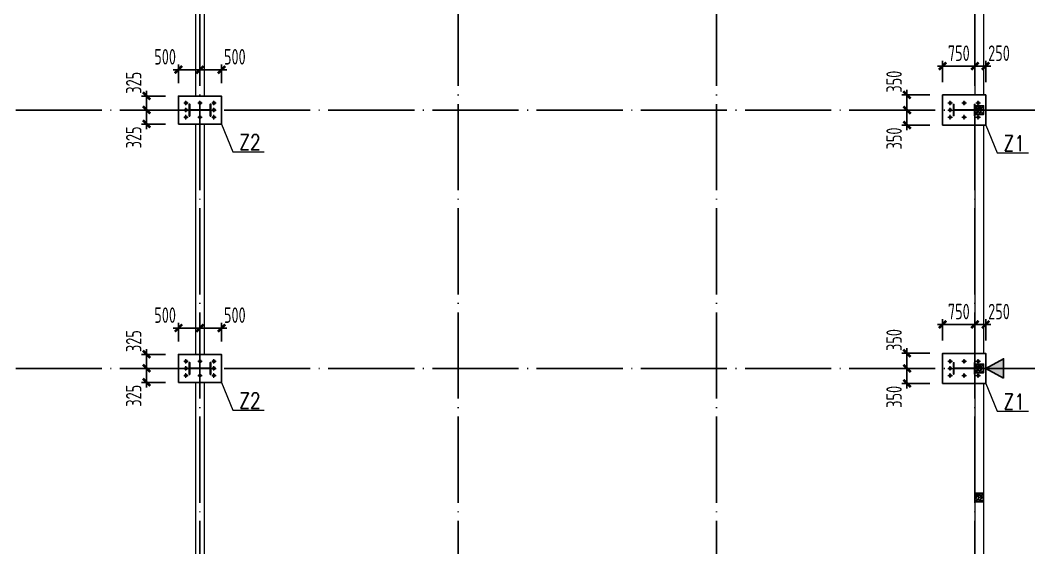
# Model space of a CAD drawing. Extents: x -1389621 to 57380, y -92505 to 283644.
# Drawn here: x -432118 to -408690, y 120900 to 133154 of the extents above; entities that cross this region are included whole.
import ezdxf
from ezdxf.enums import TextEntityAlignment as Align

# ---------------------------------------------------------------- set-up
doc = ezdxf.new("R2010")
doc.units = 0
doc.header["$LTSCALE"] = 100
doc.header["$MEASUREMENT"] = 0
doc.linetypes.add('CENTERX2', pattern=[101.6, 63.5, -12.7, 12.7, -12.7])
doc.linetypes.add('DOTE', pattern=[2.42, 2, -0.2, 0.02, -0.2])
doc.layers.get('0').update_dxf_attribs({"linetype": 'CONTINUOUS'})
doc.layers.get('Defpoints').update_dxf_attribs({"linetype": 'CONTINUOUS'})
for name, color, linetype in [('11000', 4, 'CONTINUOUS'), ('52', 2, 'CONTINUOUS'), ('708', 2, 'CONTINUOUS'), ('DIM', 3, 'CONTINUOUS'), ('DOTE', 1, 'DOTE'), ('PUB_DIM', 3, 'CONTINUOUS'), ('基础', 41, 'CONTINUOUS'), ('柱子', 3, 'CONTINUOUS'), ('短柱', 2, 'CONTINUOUS')]:
    doc.layers.add(name, color=color, linetype=linetype)
for name, color, linetype, lineweight in [('HATCH', 254, 'CONTINUOUS', 0), ('PUB_TEXT', 7, 'CONTINUOUS', 15), ('轴线', 1, 'CENTERX2', 13)]:
    doc.layers.add(name, color=color, linetype=linetype, lineweight=lineweight)
doc.styles.add('hztxt', font='txt', dxfattribs={"width": 0.7, "height": 10, "bigfont": 'hztxt.shx'})
doc.styles.add('TSSD_Dimension', font='tssdeng.shx', dxfattribs={"width": 0.7, "bigfont": 'hztxt.shx'})
doc.dimstyles.new('TSSD_100_100', dxfattribs={"dimtxt": 300, "dimasz": 100, "dimexe": 100, "dimexo": 250, "dimgap": 100, "dimtad": 1, "dimdec": 0, "dimzin": 0, "dimdsep": 46, "dimtxsty": 'TSSD_Dimension', "dimblk": 'ARCHTICK', "dimblk1": 'ARCHTICK', "dimblk2": 'ARCHTICK', "dimcen": 0, "dimdle": 100, "dimclrt": 7, "dimadec": 0, "dimazin": 0, "dimtfac": 1, "dimtdec": 0, "dimtix": 1, "dimtmove": 2, "dimatfit": 3, "dimfxl": 0, "dimtolj": 1, "dimtzin": 0, "dimarcsym": 0})

# ---------------------------------------------------------------- blocks, each defined once
blk = doc.blocks.new('A$C79C65598')
at = {"layer": 'HATCH'}
h = blk.add_hatch(dxfattribs=at)
h.set_pattern_fill('ARMORED', color=256, scale=10, style=0)
h.set_pattern_definition([(50, (662996.94, 87026.137), (71.726018, -6.2752135), [7.5, -82.5]), (355, (662996.94, 87026.14), (-13.875133, 75.219213), [6, -66]), (100.4514, (663002.915, 87025.614), (57.850938, 68.943954), [6.374019, -70.114211]), (46.1842, (662996.94, 87046.14), (106.724105, -16.551901), [11.25, -123.75]), (96.6356, (663005.83, 87044.76), (93.46627, 97.411787), [9.561029, -105.1713]), (351.1842, (662996.94, 87046.14), (93.466195, 97.41186), [9, -99]), (21, (663006.94, 87041.137), (59.690705, -40.261889), [7.5, -82.5]), (326, (663006.94, 87041.14), (24.331533, 72.5150045), [6, -66]), (71.4514, (663011.91, 87037.78), (84.022263, 32.25305), [6.374019, -70.114211]), (37.5, (662996.938, 87026.137), (1.2159855, 33.2893854), [0, -65.2, 0, -67, 0, -66.25]), (7.5, (662996.938, 87026.137), (26.3069537, 39.4411712), [0, -38.2, 0, -63.7, 0, -25.25]), (327.5, (662974.638, 87026.137), (53.3822436, -2.2554872), [0, -25, 0, -78, 0, -103.5]), (317.5, (662964.64, 87026.137), (58.318617, 10.0104982), [0, -32.5, 0, -51.8, 0, -73.5]), (45, (662996.94, 87026.137), (-35.355339, 35.355339), [])])
h.paths.add_polyline_path([(35800, 54100), (36000, 54100), (36000, 54300), (35800, 54300)])
h = blk.add_hatch(dxfattribs=at)
h.set_pattern_fill('ARMORED', color=256, scale=10, style=0)
h.set_pattern_definition([(50, (662996.94, 81026.137), (71.726018, -6.2752135), [7.5, -82.5]), (355, (662996.94, 81026.14), (-13.875133, 75.219213), [6, -66]), (100.4514, (663002.915, 81025.614), (57.850938, 68.943954), [6.374019, -70.114211]), (46.1842, (662996.94, 81046.14), (106.724105, -16.551901), [11.25, -123.75]), (96.6356, (663005.83, 81044.76), (93.46627, 97.411787), [9.561029, -105.1713]), (351.1842, (662996.94, 81046.14), (93.466195, 97.41186), [9, -99]), (21, (663006.94, 81041.137), (59.690705, -40.261889), [7.5, -82.5]), (326, (663006.94, 81041.14), (24.331533, 72.5150045), [6, -66]), (71.4514, (663011.91, 81037.78), (84.022263, 32.25305), [6.374019, -70.114211]), (37.5, (662996.938, 81026.137), (1.2159855, 33.2893854), [0, -65.2, 0, -67, 0, -66.25]), (7.5, (662996.938, 81026.137), (26.3069537, 39.4411712), [0, -38.2, 0, -63.7, 0, -25.25]), (327.5, (662974.638, 81026.137), (53.3822436, -2.2554872), [0, -25, 0, -78, 0, -103.5]), (317.5, (662964.64, 81026.137), (58.318617, 10.0104982), [0, -32.5, 0, -51.8, 0, -73.5]), (45, (662996.94, 81026.137), (-35.355339, 35.355339), [])])
h.paths.add_polyline_path([(35800, 48100), (36000, 48100), (36000, 48300), (35800, 48300)])
h = blk.add_hatch(dxfattribs=at)
h.set_pattern_fill('ARMORED', color=256, scale=10, style=0)
h.set_pattern_definition([(50, (662996.94, 78026.137), (71.726018, -6.2752135), [7.5, -82.5]), (355, (662996.94, 78026.14), (-13.875133, 75.219213), [6, -66]), (100.4514, (663002.915, 78025.614), (57.850938, 68.943954), [6.374019, -70.114211]), (46.1842, (662996.94, 78046.14), (106.724105, -16.551901), [11.25, -123.75]), (96.6356, (663005.83, 78044.76), (93.46627, 97.411787), [9.561029, -105.1713]), (351.1842, (662996.94, 78046.14), (93.466195, 97.41186), [9, -99]), (21, (663006.94, 78041.137), (59.690705, -40.261889), [7.5, -82.5]), (326, (663006.94, 78041.14), (24.331533, 72.5150045), [6, -66]), (71.4514, (663011.91, 78037.78), (84.022263, 32.25305), [6.374019, -70.114211]), (37.5, (662996.938, 78026.137), (1.2159855, 33.2893854), [0, -65.2, 0, -67, 0, -66.25]), (7.5, (662996.938, 78026.137), (26.3069537, 39.4411712), [0, -38.2, 0, -63.7, 0, -25.25]), (327.5, (662974.638, 78026.137), (53.3822436, -2.2554872), [0, -25, 0, -78, 0, -103.5]), (317.5, (662964.64, 78026.137), (58.318617, 10.0104982), [0, -32.5, 0, -51.8, 0, -73.5]), (45, (662996.94, 78026.137), (-35.355339, 35.355339), [])])
h.paths.add_polyline_path([(35800, 45100), (36000, 45100), (36000, 45300), (35800, 45300)])
at = {"layer": '708'}
for points in [[(35800, 54100), (36000, 54100), (36000, 54300), (35800, 54300)], [(35800, 48100), (36000, 48100), (36000, 48300), (35800, 48300)], [(35800, 45100), (36000, 45100), (36000, 45300), (35800, 45300)]]:
    blk.add_lwpolyline(points, close=True, dxfattribs=at)
blk = doc.blocks.new('_ArchTick')
at = {"color": 0, "linetype": 'ByBlock'}
blk.add_lwpolyline([(-0.71, -0.71, 0.5, 0.5, 0), (0.71, 0.71, 0.5, 0.5, 0)], format="xyseb", dxfattribs=at)
blk = doc.blocks.new('*D1938')
at = {"layer": 'Defpoints', "color": 0, "ltscale": 100}
for p in [(-410692, 125417), (-411520, 125067), (-410692, 125067)]:
    blk.add_point(p, dxfattribs=at)
at = {"layer": 'DIM', "color": 0, "lineweight": -2, "ltscale": 100}
for p, q in [((-410992, 125417), (-411640, 125417)), ((-411520, 125537), (-411520, 124947)), ((-410992, 125067), (-411640, 125067))]:
    blk.add_line(p, q, dxfattribs=at)
at = {"layer": 'DIM', "color": 0, "lineweight": -2, "ltscale": 100, "xscale": 120, "yscale": 120, "zscale": 120}
for p, rotation in [((-411520, 125417), 90), ((-411520, 125067), 270)]:
    blk.add_blockref('_ArchTick', p, dxfattribs=dict(at, rotation=rotation))
at = {"layer": 'DIM', "color": 7, "ltscale": 100, "insert": (-411820, 125726), "char_height": 360, "attachment_point": 5, "rotation": 90, "style": 'TSSD_Dimension'}
blk.add_mtext('\\A1;350', dxfattribs=at)
blk = doc.blocks.new('*D1939')
at = {"layer": 'Defpoints', "color": 0, "ltscale": 100}
for p in [(-409692, 126087), (-409942, 125417), (-409692, 125417)]:
    blk.add_point(p, dxfattribs=at)
at = {"layer": 'DIM', "color": 0, "lineweight": -2, "ltscale": 100}
for p, q in [((-410062, 126087), (-409572, 126087)), ((-409942, 125717), (-409942, 126207)), ((-409692, 125717), (-409692, 126207))]:
    blk.add_line(p, q, dxfattribs=at)
at = {"layer": 'DIM', "color": 0, "lineweight": -2, "ltscale": 100, "xscale": 120, "yscale": 120, "zscale": 120, "rotation": 180}
blk.add_blockref('_ArchTick', (-409942, 126087), dxfattribs=at)
at = {"layer": 'DIM', "color": 0, "lineweight": -2, "ltscale": 100, "xscale": 120, "yscale": 120, "zscale": 120}
blk.add_blockref('_ArchTick', (-409692, 126087), dxfattribs=at)
at = {"layer": 'DIM', "color": 7, "ltscale": 100, "insert": (-409383, 126387), "char_height": 360, "attachment_point": 5, "style": 'TSSD_Dimension'}
blk.add_mtext('\\A1;250', dxfattribs=at)
blk = doc.blocks.new('*D1940')
at = {"layer": 'Defpoints', "color": 0, "ltscale": 100}
for p in [(-409942, 126087), (-410692, 125417), (-409942, 125417)]:
    blk.add_point(p, dxfattribs=at)
at = {"layer": 'DIM', "color": 0, "lineweight": -2, "ltscale": 100}
for p, q in [((-410692, 126087), (-410812, 126087)), ((-410692, 125717), (-410692, 126207)), ((-410692, 126087), (-409942, 126087)), ((-409942, 125717), (-409942, 126207)), ((-409942, 126087), (-409822, 126087))]:
    blk.add_line(p, q, dxfattribs=at)
at = {"layer": 'DIM', "color": 0, "lineweight": -2, "ltscale": 100, "xscale": 120, "yscale": 120, "zscale": 120}
blk.add_blockref('_ArchTick', (-410692, 126087), dxfattribs=at)
at = {"layer": 'DIM', "color": 0, "lineweight": -2, "ltscale": 100, "xscale": 120, "yscale": 120, "zscale": 120, "rotation": 180}
blk.add_blockref('_ArchTick', (-409942, 126087), dxfattribs=at)
at = {"layer": 'DIM', "color": 7, "ltscale": 100, "insert": (-410317, 126387), "char_height": 360, "attachment_point": 5, "style": 'TSSD_Dimension'}
blk.add_mtext('\\A1;750', dxfattribs=at)
blk = doc.blocks.new('*D1941')
at = {"layer": 'Defpoints', "color": 0, "ltscale": 100}
for p in [(-410692, 125067), (-411520, 124717), (-410692, 124717)]:
    blk.add_point(p, dxfattribs=at)
at = {"layer": 'DIM', "color": 0, "lineweight": -2, "ltscale": 100}
for p, q in [((-411520, 125187), (-411520, 124597)), ((-410992, 125067), (-411640, 125067)), ((-410992, 124717), (-411640, 124717))]:
    blk.add_line(p, q, dxfattribs=at)
at = {"layer": 'DIM', "color": 0, "lineweight": -2, "ltscale": 100, "xscale": 120, "yscale": 120, "zscale": 120}
for p, rotation in [((-411520, 125067), 90), ((-411520, 124717), 270)]:
    blk.add_blockref('_ArchTick', p, dxfattribs=dict(at, rotation=rotation))
at = {"layer": 'DIM', "color": 7, "ltscale": 100, "insert": (-411820, 124407), "char_height": 360, "attachment_point": 5, "rotation": 90, "style": 'TSSD_Dimension'}
blk.add_mtext('\\A1;350', dxfattribs=at)
blk = doc.blocks.new('*D1942')
at = {"layer": 'Defpoints', "color": 0, "ltscale": 100}
for p in [(-410692, 131417), (-411520, 131067), (-410692, 131067)]:
    blk.add_point(p, dxfattribs=at)
at = {"layer": 'DIM', "color": 0, "lineweight": -2, "ltscale": 100}
for p, q in [((-411520, 131537), (-411520, 130947)), ((-410992, 131417), (-411640, 131417)), ((-410992, 131067), (-411640, 131067))]:
    blk.add_line(p, q, dxfattribs=at)
at = {"layer": 'DIM', "color": 0, "lineweight": -2, "ltscale": 100, "xscale": 120, "yscale": 120, "zscale": 120}
for p, rotation in [((-411520, 131417), 90), ((-411520, 131067), 270)]:
    blk.add_blockref('_ArchTick', p, dxfattribs=dict(at, rotation=rotation))
at = {"layer": 'DIM', "color": 7, "ltscale": 100, "insert": (-411820, 131726), "char_height": 360, "attachment_point": 5, "rotation": 90, "style": 'TSSD_Dimension'}
blk.add_mtext('\\A1;350', dxfattribs=at)
blk = doc.blocks.new('*D1943')
at = {"layer": 'Defpoints', "color": 0, "ltscale": 100}
for p in [(-409692, 132087), (-409942, 131417), (-409692, 131417)]:
    blk.add_point(p, dxfattribs=at)
at = {"layer": 'DIM', "color": 0, "lineweight": -2, "ltscale": 100}
for p, q in [((-409942, 131717), (-409942, 132207)), ((-409692, 131717), (-409692, 132207)), ((-410062, 132087), (-409572, 132087))]:
    blk.add_line(p, q, dxfattribs=at)
at = {"layer": 'DIM', "color": 0, "lineweight": -2, "ltscale": 100, "xscale": 120, "yscale": 120, "zscale": 120, "rotation": 180}
blk.add_blockref('_ArchTick', (-409942, 132087), dxfattribs=at)
at = {"layer": 'DIM', "color": 0, "lineweight": -2, "ltscale": 100, "xscale": 120, "yscale": 120, "zscale": 120}
blk.add_blockref('_ArchTick', (-409692, 132087), dxfattribs=at)
at = {"layer": 'DIM', "color": 7, "ltscale": 100, "insert": (-409383, 132387), "char_height": 360, "attachment_point": 5, "style": 'TSSD_Dimension'}
blk.add_mtext('\\A1;250', dxfattribs=at)
blk = doc.blocks.new('*D1944')
at = {"layer": 'Defpoints', "color": 0, "ltscale": 100}
for p in [(-409942, 132087), (-410692, 131417), (-409942, 131417)]:
    blk.add_point(p, dxfattribs=at)
at = {"layer": 'DIM', "color": 0, "lineweight": -2, "ltscale": 100}
for p, q in [((-410692, 131717), (-410692, 132207)), ((-409942, 131717), (-409942, 132207)), ((-410692, 132087), (-410812, 132087)), ((-410692, 132087), (-409942, 132087)), ((-409942, 132087), (-409822, 132087))]:
    blk.add_line(p, q, dxfattribs=at)
at = {"layer": 'DIM', "color": 0, "lineweight": -2, "ltscale": 100, "xscale": 120, "yscale": 120, "zscale": 120}
blk.add_blockref('_ArchTick', (-410692, 132087), dxfattribs=at)
at = {"layer": 'DIM', "color": 0, "lineweight": -2, "ltscale": 100, "xscale": 120, "yscale": 120, "zscale": 120, "rotation": 180}
blk.add_blockref('_ArchTick', (-409942, 132087), dxfattribs=at)
at = {"layer": 'DIM', "color": 7, "ltscale": 100, "insert": (-410317, 132387), "char_height": 360, "attachment_point": 5, "style": 'TSSD_Dimension'}
blk.add_mtext('\\A1;750', dxfattribs=at)
blk = doc.blocks.new('*D1945')
at = {"layer": 'Defpoints', "color": 0, "ltscale": 100}
for p in [(-410692, 131067), (-411520, 130717), (-410692, 130717)]:
    blk.add_point(p, dxfattribs=at)
at = {"layer": 'DIM', "color": 0, "lineweight": -2, "ltscale": 100}
for p, q in [((-410992, 131067), (-411640, 131067)), ((-411520, 131187), (-411520, 130597)), ((-410992, 130717), (-411640, 130717))]:
    blk.add_line(p, q, dxfattribs=at)
at = {"layer": 'DIM', "color": 0, "lineweight": -2, "ltscale": 100, "xscale": 120, "yscale": 120, "zscale": 120}
for p, rotation in [((-411520, 131067), 90), ((-411520, 130717), 270)]:
    blk.add_blockref('_ArchTick', p, dxfattribs=dict(at, rotation=rotation))
at = {"layer": 'DIM', "color": 7, "ltscale": 100, "insert": (-411820, 130407), "char_height": 360, "attachment_point": 5, "rotation": 90, "style": 'TSSD_Dimension'}
blk.add_mtext('\\A1;350', dxfattribs=at)
blk = doc.blocks.new('*D1994')
at = {"layer": 'Defpoints', "color": 0, "ltscale": 100}
for p in [(-429182, 125392), (-428442, 125392), (-428442, 125067)]:
    blk.add_point(p, dxfattribs=at)
at = {"layer": 'DIM', "color": 0, "lineweight": -2, "ltscale": 100}
for p, q in [((-428742, 125392), (-429302, 125392)), ((-429182, 124947), (-429182, 125512)), ((-428742, 125067), (-429302, 125067))]:
    blk.add_line(p, q, dxfattribs=at)
at = {"layer": 'DIM', "color": 0, "lineweight": -2, "ltscale": 100, "xscale": 120, "yscale": 120, "zscale": 120}
for p, rotation in [((-429182, 125392), 90), ((-429182, 125067), 270)]:
    blk.add_blockref('_ArchTick', p, dxfattribs=dict(at, rotation=rotation))
at = {"layer": 'DIM', "color": 7, "ltscale": 100, "insert": (-429482, 125701), "char_height": 360, "attachment_point": 5, "rotation": 90, "style": 'TSSD_Dimension'}
blk.add_mtext('\\A1;325', dxfattribs=at)
blk = doc.blocks.new('*D1995')
at = {"layer": 'Defpoints', "color": 0, "ltscale": 100}
for p in [(-427942, 126004), (-428442, 125390), (-427942, 125390)]:
    blk.add_point(p, dxfattribs=at)
at = {"layer": 'DIM', "color": 0, "lineweight": -2, "ltscale": 100}
for p, q in [((-428442, 125690), (-428442, 126124)), ((-427942, 125690), (-427942, 126124)), ((-428562, 126004), (-427822, 126004))]:
    blk.add_line(p, q, dxfattribs=at)
at = {"layer": 'DIM', "color": 0, "lineweight": -2, "ltscale": 100, "xscale": 120, "yscale": 120, "zscale": 120, "rotation": 180}
blk.add_blockref('_ArchTick', (-428442, 126004), dxfattribs=at)
at = {"layer": 'DIM', "color": 0, "lineweight": -2, "ltscale": 100, "xscale": 120, "yscale": 120, "zscale": 120}
blk.add_blockref('_ArchTick', (-427942, 126004), dxfattribs=at)
at = {"layer": 'DIM', "color": 7, "ltscale": 100, "insert": (-428752, 126304), "char_height": 360, "attachment_point": 5, "style": 'TSSD_Dimension'}
blk.add_mtext('\\A1;500', dxfattribs=at)
blk = doc.blocks.new('*D1996')
at = {"layer": 'Defpoints', "color": 0, "ltscale": 100}
for p in [(-429182, 125067), (-428442, 125067), (-428442, 124742)]:
    blk.add_point(p, dxfattribs=at)
at = {"layer": 'DIM', "color": 0, "lineweight": -2, "ltscale": 100}
for p, q in [((-429182, 124622), (-429182, 125187)), ((-428742, 125067), (-429302, 125067)), ((-428742, 124742), (-429302, 124742))]:
    blk.add_line(p, q, dxfattribs=at)
at = {"layer": 'DIM', "color": 0, "lineweight": -2, "ltscale": 100, "xscale": 120, "yscale": 120, "zscale": 120}
for p, rotation in [((-429182, 125067), 90), ((-429182, 124742), 270)]:
    blk.add_blockref('_ArchTick', p, dxfattribs=dict(at, rotation=rotation))
at = {"layer": 'DIM', "color": 7, "ltscale": 100, "insert": (-429482, 124432), "char_height": 360, "attachment_point": 5, "rotation": 90, "style": 'TSSD_Dimension'}
blk.add_mtext('\\A1;325', dxfattribs=at)
blk = doc.blocks.new('*D1997')
at = {"layer": 'Defpoints', "color": 0, "ltscale": 100}
for p in [(-427442, 126004), (-427942, 125390), (-427442, 125390)]:
    blk.add_point(p, dxfattribs=at)
at = {"layer": 'DIM', "color": 0, "lineweight": -2, "ltscale": 100}
for p, q in [((-427942, 125690), (-427942, 126124)), ((-427442, 125690), (-427442, 126124)), ((-428062, 126004), (-427322, 126004))]:
    blk.add_line(p, q, dxfattribs=at)
at = {"layer": 'DIM', "color": 0, "lineweight": -2, "ltscale": 100, "xscale": 120, "yscale": 120, "zscale": 120, "rotation": 180}
blk.add_blockref('_ArchTick', (-427942, 126004), dxfattribs=at)
at = {"layer": 'DIM', "color": 0, "lineweight": -2, "ltscale": 100, "xscale": 120, "yscale": 120, "zscale": 120}
blk.add_blockref('_ArchTick', (-427442, 126004), dxfattribs=at)
at = {"layer": 'DIM', "color": 7, "ltscale": 100, "insert": (-427133, 126304), "char_height": 360, "attachment_point": 5, "style": 'TSSD_Dimension'}
blk.add_mtext('\\A1;500', dxfattribs=at)
blk = doc.blocks.new('*D1998')
at = {"layer": 'Defpoints', "color": 0, "ltscale": 100}
for p in [(-429182, 131392), (-428442, 131392), (-428442, 131067)]:
    blk.add_point(p, dxfattribs=at)
at = {"layer": 'DIM', "color": 0, "lineweight": -2, "ltscale": 100}
for p, q in [((-429182, 130947), (-429182, 131512)), ((-428742, 131392), (-429302, 131392)), ((-428742, 131067), (-429302, 131067))]:
    blk.add_line(p, q, dxfattribs=at)
at = {"layer": 'DIM', "color": 0, "lineweight": -2, "ltscale": 100, "xscale": 120, "yscale": 120, "zscale": 120}
for p, rotation in [((-429182, 131392), 90), ((-429182, 131067), 270)]:
    blk.add_blockref('_ArchTick', p, dxfattribs=dict(at, rotation=rotation))
at = {"layer": 'DIM', "color": 7, "ltscale": 100, "insert": (-429482, 131701), "char_height": 360, "attachment_point": 5, "rotation": 90, "style": 'TSSD_Dimension'}
blk.add_mtext('\\A1;325', dxfattribs=at)
blk = doc.blocks.new('*D1999')
at = {"layer": 'Defpoints', "color": 0, "ltscale": 100}
for p in [(-427942, 132004), (-428442, 131390), (-427942, 131390)]:
    blk.add_point(p, dxfattribs=at)
at = {"layer": 'DIM', "color": 0, "lineweight": -2, "ltscale": 100}
for p, q in [((-428562, 132004), (-427822, 132004)), ((-428442, 131690), (-428442, 132124)), ((-427942, 131690), (-427942, 132124))]:
    blk.add_line(p, q, dxfattribs=at)
at = {"layer": 'DIM', "color": 0, "lineweight": -2, "ltscale": 100, "xscale": 120, "yscale": 120, "zscale": 120, "rotation": 180}
blk.add_blockref('_ArchTick', (-428442, 132004), dxfattribs=at)
at = {"layer": 'DIM', "color": 0, "lineweight": -2, "ltscale": 100, "xscale": 120, "yscale": 120, "zscale": 120}
blk.add_blockref('_ArchTick', (-427942, 132004), dxfattribs=at)
at = {"layer": 'DIM', "color": 7, "ltscale": 100, "insert": (-428752, 132304), "char_height": 360, "attachment_point": 5, "style": 'TSSD_Dimension'}
blk.add_mtext('\\A1;500', dxfattribs=at)
blk = doc.blocks.new('*D2000')
at = {"layer": 'Defpoints', "color": 0, "ltscale": 100}
for p in [(-429182, 131067), (-428442, 131067), (-428442, 130742)]:
    blk.add_point(p, dxfattribs=at)
at = {"layer": 'DIM', "color": 0, "lineweight": -2, "ltscale": 100}
for p, q in [((-428742, 131067), (-429302, 131067)), ((-429182, 130622), (-429182, 131187)), ((-428742, 130742), (-429302, 130742))]:
    blk.add_line(p, q, dxfattribs=at)
at = {"layer": 'DIM', "color": 0, "lineweight": -2, "ltscale": 100, "xscale": 120, "yscale": 120, "zscale": 120}
for p, rotation in [((-429182, 131067), 90), ((-429182, 130742), 270)]:
    blk.add_blockref('_ArchTick', p, dxfattribs=dict(at, rotation=rotation))
at = {"layer": 'DIM', "color": 7, "ltscale": 100, "insert": (-429482, 130432), "char_height": 360, "attachment_point": 5, "rotation": 90, "style": 'TSSD_Dimension'}
blk.add_mtext('\\A1;325', dxfattribs=at)
blk = doc.blocks.new('*D2001')
at = {"layer": 'Defpoints', "color": 0, "ltscale": 100}
for p in [(-427442, 132004), (-427942, 131390), (-427442, 131390)]:
    blk.add_point(p, dxfattribs=at)
at = {"layer": 'DIM', "color": 0, "lineweight": -2, "ltscale": 100}
for p, q in [((-428062, 132004), (-427322, 132004)), ((-427942, 131690), (-427942, 132124)), ((-427442, 131690), (-427442, 132124))]:
    blk.add_line(p, q, dxfattribs=at)
at = {"layer": 'DIM', "color": 0, "lineweight": -2, "ltscale": 100, "xscale": 120, "yscale": 120, "zscale": 120, "rotation": 180}
blk.add_blockref('_ArchTick', (-427942, 132004), dxfattribs=at)
at = {"layer": 'DIM', "color": 0, "lineweight": -2, "ltscale": 100, "xscale": 120, "yscale": 120, "zscale": 120}
blk.add_blockref('_ArchTick', (-427442, 132004), dxfattribs=at)
at = {"layer": 'DIM', "color": 7, "ltscale": 100, "insert": (-427133, 132304), "char_height": 360, "attachment_point": 5, "style": 'TSSD_Dimension'}
blk.add_mtext('\\A1;500', dxfattribs=at)

msp = doc.modelspace()

# ---------------------------------------------------------------- hatches: boundary and pattern name
h = msp.add_hatch(color=256)
edge = h.paths.add_edge_path()
edge.add_arc((-428267.342, 131231.574), 26, 0, 360)
h = msp.add_hatch(color=256)
edge = h.paths.add_edge_path()
edge.add_arc((-427942.342, 131231.574), 26, 0, 360)
h = msp.add_hatch(color=256)
edge = h.paths.add_edge_path()
edge.add_arc((-427617.342, 131231.574), 26, 0, 360)
h = msp.add_hatch(color=256)
edge = h.paths.add_edge_path()
edge.add_arc((-410517.342, 131231.574), 26, 0, 360)
h = msp.add_hatch(color=256)
edge = h.paths.add_edge_path()
edge.add_arc((-410192.342, 131231.574), 26, 0, 360)
h = msp.add_hatch(color=256)
edge = h.paths.add_edge_path()
edge.add_arc((-409867.342, 131231.574), 26, 0, 360)
h = msp.add_hatch(color=256)
edge = h.paths.add_edge_path()
edge.add_arc((-428267.342, 131066.574), 26, 0, 360)
h = msp.add_hatch(color=256)
edge = h.paths.add_edge_path()
edge.add_arc((-427617.342, 131066.574), 26, 0, 360)
h = msp.add_hatch(color=256)
edge = h.paths.add_edge_path()
edge.add_arc((-410517.342, 131066.574), 26, 0, 360)
h = msp.add_hatch(color=256)
edge = h.paths.add_edge_path()
edge.add_arc((-409867.342, 131066.574), 26, 0, 360)
h = msp.add_hatch(color=256)
edge = h.paths.add_edge_path()
edge.add_arc((-428267.342, 130901.574), 26, 0, 360)
h = msp.add_hatch(color=256)
edge = h.paths.add_edge_path()
edge.add_arc((-427942.342, 130901.574), 26, 0, 360)
h = msp.add_hatch(color=256)
edge = h.paths.add_edge_path()
edge.add_arc((-427617.342, 130901.574), 26, 0, 360)
h = msp.add_hatch(color=256)
edge = h.paths.add_edge_path()
edge.add_arc((-410517.342, 130901.574), 26, 0, 360)
h = msp.add_hatch(color=256)
edge = h.paths.add_edge_path()
edge.add_arc((-410192.342, 130901.574), 26, 0, 360)
h = msp.add_hatch(color=256)
edge = h.paths.add_edge_path()
edge.add_arc((-409867.342, 130901.574), 26, 0, 360)
h = msp.add_hatch(color=256)
edge = h.paths.add_edge_path()
edge.add_arc((-428267.342, 125231.574), 26, 0, 360)
h = msp.add_hatch(color=256)
edge = h.paths.add_edge_path()
edge.add_arc((-427942.342, 125231.574), 26, 0, 360)
h = msp.add_hatch(color=256)
edge = h.paths.add_edge_path()
edge.add_arc((-427617.342, 125231.574), 26, 0, 360)
h = msp.add_hatch(color=256)
edge = h.paths.add_edge_path()
edge.add_arc((-410517.342, 125231.574), 26, 0, 360)
h = msp.add_hatch(color=256)
edge = h.paths.add_edge_path()
edge.add_arc((-410192.342, 125231.574), 26, 0, 360)
h = msp.add_hatch(color=256)
edge = h.paths.add_edge_path()
edge.add_arc((-409867.342, 125231.574), 26, 0, 360)
h = msp.add_hatch(color=256)
edge = h.paths.add_edge_path()
edge.add_arc((-428267.342, 125066.574), 26, 0, 360)
h = msp.add_hatch(color=256)
edge = h.paths.add_edge_path()
edge.add_arc((-428267.342, 124901.574), 26, 0, 360)
h = msp.add_hatch(color=256)
edge = h.paths.add_edge_path()
edge.add_arc((-427942.342, 124901.574), 26, 0, 360)
h = msp.add_hatch(color=256)
edge = h.paths.add_edge_path()
edge.add_arc((-427617.342, 125066.574), 26, 0, 360)
h = msp.add_hatch(color=256)
edge = h.paths.add_edge_path()
edge.add_arc((-427617.342, 124901.574), 26, 0, 360)
h = msp.add_hatch(color=256)
edge = h.paths.add_edge_path()
edge.add_arc((-410517.342, 125066.574), 26, 0, 360)
h = msp.add_hatch(color=256)
edge = h.paths.add_edge_path()
edge.add_arc((-410517.342, 124901.574), 26, 0, 360)
h = msp.add_hatch(color=256)
edge = h.paths.add_edge_path()
edge.add_arc((-410192.342, 124901.574), 26, 0, 360)
h = msp.add_hatch(color=256)
edge = h.paths.add_edge_path()
edge.add_arc((-409867.342, 125066.574), 26, 0, 360)
h = msp.add_hatch(color=256)
edge = h.paths.add_edge_path()
edge.add_arc((-409867.342, 124901.574), 26, 0, 360)
at = {"layer": '52', "ltscale": 100}
msp.add_hatch(color=256, dxfattribs=at).paths.add_polyline_path([(-409276.515, 124840.461), (-409276.515, 125292.686), (-409692.342, 125066.574)])

# ---------------------------------------------------------------- linework, layer by layer
at = {"layer": '11000'}
for centre in [(-428267.342, 131231.574), (-427942.342, 131231.574), (-427617.342, 131231.574), (-410517.342, 131231.574), (-410192.342, 131231.574), (-409867.342, 131231.574), (-428267.342, 131066.574), (-427617.342, 131066.574), (-410517.342, 131066.574), (-409867.342, 131066.574), (-428267.342, 130901.574), (-427942.342, 130901.574), (-427617.342, 130901.574), (-410517.342, 130901.574), (-410192.342, 130901.574), (-409867.342, 130901.574), (-428267.342, 125231.574), (-427942.342, 125231.574), (-427617.342, 125231.574), (-410517.342, 125231.574), (-410192.342, 125231.574), (-409867.342, 125231.574), (-428267.342, 125066.574), (-428267.342, 124901.574), (-427942.342, 124901.574), (-427617.342, 125066.574), (-427617.342, 124901.574), (-410517.342, 125066.574), (-410517.342, 124901.574), (-410192.342, 124901.574), (-409867.342, 125066.574), (-409867.342, 124901.574)]:
    msp.add_circle(centre, 26, dxfattribs=at)
at = {"layer": '52', "ltscale": 100}
msp.add_lwpolyline([(-409276.515, 124840.461), (-409276.515, 125292.686), (-409692.342, 125066.574)], close=True, dxfattribs=at)
at = {"layer": 'DOTE', "linetype": 'DOTE', "ltscale": 10}
for p, q in [((-427942.342, 150566.574), (-427942.342, 75566.574)), ((-421942.342, 150566.574), (-421942.342, 75566.574)), ((-415942.342, 150566.574), (-415942.342, 75566.574)), ((-409942.342, 150566.574), (-409942.342, 75566.574)), ((-408442.342, 131066.574), (-449864.339, 131066.574)), ((-408442.342, 125066.574), (-449864.339, 125066.574))]:
    msp.add_line(p, q, dxfattribs=at)
at = {"layer": 'HATCH', "ltscale": 100}
for p, q in [((-428042.342, 136741.574), (-428042.342, 131391.574)), ((-427842.342, 136741.574), (-427842.342, 131391.574)), ((-409942.342, 136716.574), (-409942.342, 131416.574)), ((-409742.342, 136716.574), (-409742.342, 131416.574)), ((-428042.342, 130741.574), (-428042.342, 125391.574)), ((-427842.342, 130741.574), (-427842.342, 125391.574)), ((-409942.342, 130716.574), (-409942.342, 125416.574)), ((-409742.342, 130716.574), (-409742.342, 125416.574)), ((-428042.342, 124741.574), (-428042.342, 119391.574)), ((-427842.342, 124741.574), (-427842.342, 119391.574)), ((-409942.342, 124716.574), (-409942.342, 119416.574)), ((-409742.342, 124716.574), (-409742.342, 119416.574))]:
    msp.add_line(p, q, dxfattribs=at)
at = {"layer": 'PUB_TEXT'}
for p, q in [((-427442.342, 130741.574), (-427178.223, 130096.373)), ((-409692.342, 130716.574), (-409428.223, 130071.373)), ((-427178.223, 130096.373), (-426447.867, 130096.373)), ((-409428.223, 130071.373), (-408697.867, 130071.373)), ((-427442.342, 124741.574), (-427178.223, 124096.373)), ((-409692.342, 124716.574), (-409428.223, 124071.373)), ((-427178.223, 124096.373), (-426447.867, 124096.373)), ((-409428.223, 124071.373), (-408697.867, 124071.373))]:
    msp.add_line(p, q, dxfattribs=at)
at = {"layer": '柱子', "ltscale": 100}
for points in [[(-428180.342, 131062.574), (-428180.342, 130926.574), (-428192.342, 130926.574), (-428192.342, 131206.574), (-428180.342, 131206.574), (-428180.342, 131070.574), (-427704.342, 131070.574), (-427704.342, 131206.574), (-427692.342, 131206.574), (-427692.342, 130926.574), (-427704.342, 130926.574), (-427704.342, 131062.574)], [(-410430.342, 131062.574), (-410430.342, 130936.574), (-410442.342, 130936.574), (-410442.342, 131196.574), (-410430.342, 131196.574), (-410430.342, 131070.574), (-409954.342, 131070.574), (-409954.342, 131196.574), (-409942.342, 131196.574), (-409942.342, 130936.574), (-409954.342, 130936.574), (-409954.342, 131062.574)], [(-428180.342, 125062.574), (-428180.342, 124926.574), (-428192.342, 124926.574), (-428192.342, 125206.574), (-428180.342, 125206.574), (-428180.342, 125070.574), (-427704.342, 125070.574), (-427704.342, 125206.574), (-427692.342, 125206.574), (-427692.342, 124926.574), (-427704.342, 124926.574), (-427704.342, 125062.574)], [(-410430.342, 125062.574), (-410430.342, 124936.574), (-410442.342, 124936.574), (-410442.342, 125196.574), (-410430.342, 125196.574), (-410430.342, 125070.574), (-409954.342, 125070.574), (-409954.342, 125196.574), (-409942.342, 125196.574), (-409942.342, 124936.574), (-409954.342, 124936.574), (-409954.342, 125062.574)]]:
    msp.add_lwpolyline(points, close=True, dxfattribs=at)
at = {"layer": '短柱', "ltscale": 100}
for points in [[(-428442.342, 130741.574), (-428442.342, 131391.574), (-427442.342, 131391.574), (-427442.342, 130741.574)], [(-410692.342, 130716.574), (-410692.342, 131416.574), (-409692.342, 131416.574), (-409692.342, 130716.574)], [(-428442.342, 124741.574), (-428442.342, 125391.574), (-427442.342, 125391.574), (-427442.342, 124741.574)], [(-410692.342, 124716.574), (-410692.342, 125416.574), (-409692.342, 125416.574), (-409692.342, 124716.574)]]:
    msp.add_lwpolyline(points, close=True, dxfattribs=at)
at = {"layer": '轴线'}
for p, q in [((-428318.342, 131231.574), (-428216.342, 131231.574)), ((-428267.342, 131180.574), (-428267.342, 131282.574)), ((-427993.342, 131231.574), (-427891.342, 131231.574)), ((-427942.342, 131180.574), (-427942.342, 131282.574)), ((-427668.342, 131231.574), (-427566.342, 131231.574)), ((-427617.342, 131180.574), (-427617.342, 131282.574)), ((-410568.342, 131231.574), (-410466.342, 131231.574)), ((-410517.342, 131180.574), (-410517.342, 131282.574)), ((-410243.342, 131231.574), (-410141.342, 131231.574)), ((-410192.342, 131180.574), (-410192.342, 131282.574)), ((-409918.342, 131231.574), (-409816.342, 131231.574)), ((-409867.342, 131180.574), (-409867.342, 131282.574)), ((-428318.342, 131066.574), (-428216.342, 131066.574)), ((-428267.342, 131015.574), (-428267.342, 131117.574)), ((-427668.342, 131066.574), (-427566.342, 131066.574)), ((-427617.342, 131015.574), (-427617.342, 131117.574)), ((-410568.342, 131066.574), (-410466.342, 131066.574)), ((-410517.342, 131015.574), (-410517.342, 131117.574)), ((-409918.342, 131066.574), (-409816.342, 131066.574)), ((-409867.342, 131015.574), (-409867.342, 131117.574)), ((-428318.342, 130901.574), (-428216.342, 130901.574)), ((-428267.342, 130850.574), (-428267.342, 130952.574)), ((-427993.342, 130901.574), (-427891.342, 130901.574)), ((-427942.342, 130850.574), (-427942.342, 130952.574)), ((-427668.342, 130901.574), (-427566.342, 130901.574)), ((-427617.342, 130850.574), (-427617.342, 130952.574)), ((-410568.342, 130901.574), (-410466.342, 130901.574)), ((-410517.342, 130850.574), (-410517.342, 130952.574)), ((-410243.342, 130901.574), (-410141.342, 130901.574)), ((-410192.342, 130850.574), (-410192.342, 130952.574)), ((-409918.342, 130901.574), (-409816.342, 130901.574)), ((-409867.342, 130850.574), (-409867.342, 130952.574)), ((-428318.342, 125231.574), (-428216.342, 125231.574)), ((-428267.342, 125180.574), (-428267.342, 125282.574)), ((-428267.342, 125015.574), (-428267.342, 125117.574)), ((-427993.342, 125231.574), (-427891.342, 125231.574)), ((-427942.342, 125180.574), (-427942.342, 125282.574)), ((-427668.342, 125231.574), (-427566.342, 125231.574)), ((-427617.342, 125180.574), (-427617.342, 125282.574)), ((-427617.342, 125015.574), (-427617.342, 125117.574)), ((-410568.342, 125231.574), (-410466.342, 125231.574)), ((-410517.342, 125180.574), (-410517.342, 125282.574)), ((-410517.342, 125015.574), (-410517.342, 125117.574)), ((-410243.342, 125231.574), (-410141.342, 125231.574)), ((-410192.342, 125180.574), (-410192.342, 125282.574)), ((-409918.342, 125231.574), (-409816.342, 125231.574)), ((-409867.342, 125180.574), (-409867.342, 125282.574)), ((-409867.342, 125015.574), (-409867.342, 125117.574)), ((-428318.342, 125066.574), (-428216.342, 125066.574)), ((-428318.342, 124901.574), (-428216.342, 124901.574)), ((-428267.342, 124850.574), (-428267.342, 124952.574)), ((-427993.342, 124901.574), (-427891.342, 124901.574)), ((-427942.342, 124850.574), (-427942.342, 124952.574)), ((-427668.342, 125066.574), (-427566.342, 125066.574)), ((-427668.342, 124901.574), (-427566.342, 124901.574)), ((-427617.342, 124850.574), (-427617.342, 124952.574)), ((-410568.342, 125066.574), (-410466.342, 125066.574)), ((-410568.342, 124901.574), (-410466.342, 124901.574)), ((-410517.342, 124850.574), (-410517.342, 124952.574)), ((-410243.342, 124901.574), (-410141.342, 124901.574)), ((-410192.342, 124850.574), (-410192.342, 124952.574)), ((-409918.342, 125066.574), (-409816.342, 125066.574)), ((-409918.342, 124901.574), (-409816.342, 124901.574)), ((-409867.342, 124850.574), (-409867.342, 124952.574))]:
    msp.add_line(p, q, dxfattribs=at)

# ---------------------------------------------------------------- block references
at = {"layer": '基础', "ltscale": 100}
msp.add_blockref('A$C79C65598', (-445742.341, 76866.574), dxfattribs=at)

# ---------------------------------------------------------------- texts
at = {"layer": 'PUB_DIM', "color": 7, "linetype": 'Continuous', "style": 'hztxt', "width": 0.8}
for s, p in [('Z2', (-426779.813, 130319.327)), ('Z1', (-409029.813, 130294.327)), ('Z2', (-426779.813, 124319.327)), ('Z1', (-409029.813, 124294.327))]:
    msp.add_text(s, height=360, dxfattribs=at).set_placement(p, align=Align.MIDDLE)

# ---------------------------------------------------------------- dimensions: what is measured, and where the dimension line sits
at = {"layer": 'DIM', "ltscale": 100}
for base, p1, p2, picture, middle in [((-409942.342, 132087.13), (-410692.342, 131416.574), (-409942.342, 131416.574), '*D1944', (-410317.342, 132387.13)), ((-409942.342, 126087.13), (-410692.342, 125416.574), (-409942.342, 125416.574), '*D1940', (-410317.342, 126387.13))]:
    dim = msp.add_linear_dim(base=base, p1=p1, p2=p2, dimstyle='TSSD_100_100', override={"dimscale": 1.2}, dxfattribs=at)
    dim.commit()
    dim.dimension.update_dxf_attribs({"geometry": picture, "text_midpoint": middle})
for base, p1, p2, picture, middle in [((-409692.342, 132087.13), (-409942.342, 131416.574), (-409692.342, 131416.574), '*D1943', (-409382.649, 132387.13)), ((-427942.342, 132004.087), (-428442.342, 131389.805), (-427942.342, 131389.805), '*D1999', (-428752.034, 132304.087)), ((-427442.342, 132004.087), (-427942.342, 131389.805), (-427442.342, 131389.805), '*D2001', (-427132.649, 132304.087)), ((-427942.342, 126004.087), (-428442.342, 125389.805), (-427942.342, 125389.805), '*D1995', (-428752.034, 126304.087)), ((-427442.342, 126004.087), (-427942.342, 125389.805), (-427442.342, 125389.805), '*D1997', (-427132.649, 126304.087)), ((-409692.342, 126087.13), (-409942.342, 125416.574), (-409692.342, 125416.574), '*D1939', (-409382.649, 126387.13))]:
    dim = msp.add_linear_dim(base=base, p1=p1, p2=p2, dimstyle='TSSD_100_100', override={"dimscale": 1.2}, dxfattribs=at)
    dim.commit()
    dim.dimension.update_dxf_attribs({"geometry": picture, "text_midpoint": middle, "dimtype": 160})
for base, p1, p2, picture, middle in [((-429182.02, 131391.574), (-428442.342, 131066.574), (-428442.342, 131391.574), '*D1998', (-429482.02, 131701.266)), ((-411519.727, 131066.574), (-410692.342, 131416.574), (-410692.342, 131066.574), '*D1942', (-411819.727, 131726.266)), ((-429182.02, 131066.574), (-428442.342, 130741.574), (-428442.342, 131066.574), '*D2000', (-429482.02, 130431.881)), ((-411519.727, 130716.574), (-410692.342, 131066.574), (-410692.342, 130716.574), '*D1945', (-411819.727, 130406.881)), ((-429182.02, 125391.574), (-428442.342, 125066.574), (-428442.342, 125391.574), '*D1994', (-429482.02, 125701.266)), ((-411519.727, 125066.574), (-410692.342, 125416.574), (-410692.342, 125066.574), '*D1938', (-411819.727, 125726.266)), ((-429182.02, 125066.574), (-428442.342, 124741.574), (-428442.342, 125066.574), '*D1996', (-429482.02, 124431.881)), ((-411519.727, 124716.574), (-410692.342, 125066.574), (-410692.342, 124716.574), '*D1941', (-411819.727, 124406.881))]:
    dim = msp.add_linear_dim(base=base, p1=p1, p2=p2, angle=90, dimstyle='TSSD_100_100', override={"dimscale": 1.2}, dxfattribs=at)
    dim.commit()
    dim.dimension.update_dxf_attribs({"geometry": picture, "text_midpoint": middle, "dimtype": 160})

doc.saveas('drawing.dxf')
